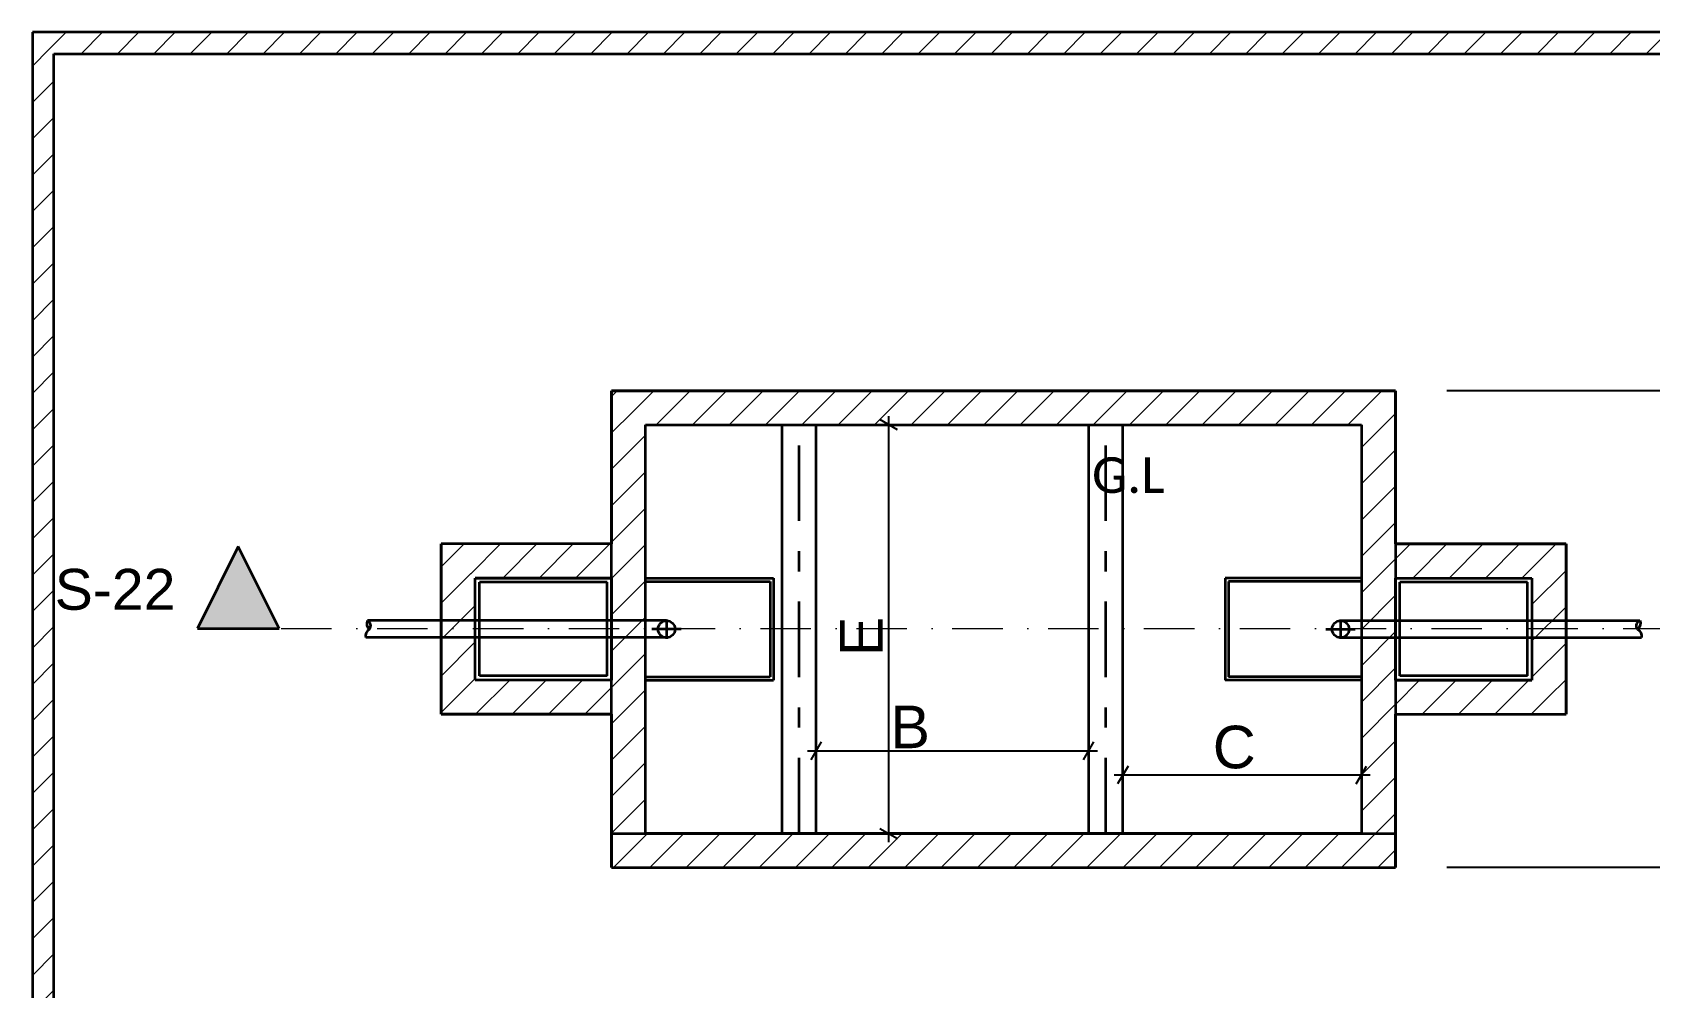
# Model space of a CAD drawing. Header units: millimetres. Extents: x 102766 to 172228, y -127504 to -81044.
# Drawn here: x 102766 to 114076, y -87730 to -81044 of the extents above; entities that cross this region are included whole.
import ezdxf

# ---------------------------------------------------------------- set-up
doc = ezdxf.new("R2010")
doc.units = ezdxf.units.MM
doc.header["$MEASUREMENT"] = 0
doc.linetypes.add('Dot & Dashed', pattern=[670.277762, 352.777767, -176.388884, 0, -141.111112])
doc.linetypes.add('Double Dashed', pattern=[1093.611073, 529.166651, -211.666656, 141.111112, -211.666656])
for name, color, linetype, lineweight in [('2D Drafting - General_Pen_No__20', 1, 'Continuous', 0), ('2D Drafting - General_Pen_No__21', 7, 'Continuous', 35), ('Dimensioning - General_Pen_No__41', 7, 'Continuous', 25), ('Marker - Section_Pen_No__6', 5, 'Continuous', 35), ('Structural - Bearing_Pen_No__27', 7, 'Continuous', 35)]:
    doc.layers.add(name, color=color, linetype=linetype, lineweight=lineweight)
for name, color, linetype, lineweight, true_color in [('Annotation - Text_Pen_No__86', 7, 'Continuous', 20, 0x5555ff), ('Marker - Section_Pen_No__25', 7, 'Continuous', 35, 0x40a5ff), ('Marker - Section_Pen_No__85', 7, 'Continuous', 20, 0x80c2ff), ('Structural - Bearing_Pen_No__107', 7, 'Continuous', 13, 0xaaaaaa)]:
    doc.layers.add(name, color=color, linetype=linetype, lineweight=lineweight, true_color=true_color)
for name, color, linetype in [('Dimensioning - General', 7, 'Continuous'), ('Marker - Section', 7, 'Continuous'), ('Structural - Bearing', 7, 'Continuous')]:
    doc.layers.add(name, color=color, linetype=linetype)
doc.styles.add('GENERATED_STYLE_2', font='arial.ttf')
doc.styles.add('GENERATED_STYLE_6', font='calibri.ttf')
doc.dimstyles.new('GENERATED_STYLE__11', dxfattribs={"dimtxt": 297.981954, "dimasz": 95, "dimexe": 0.18, "dimexo": 357.578381, "dimgap": 0.09, "dimtad": 1, "dimdec": 0, "dimzin": 0, "dimdsep": 46, "dimtxsty": 'GENERATED_STYLE_2', "dimblk": 'ARROWHEAD_2', "dimblk1": 'ARROWHEAD_2', "dimblk2": 'ARROWHEAD_2', "dimcen": 0.09, "dimclrd": 7, "dimclre": 7, "dimclrt": 7, "dimadec": 0, "dimazin": 0, "dimtfac": 1, "dimtdec": 4, "dimtmove": 0, "dimatfit": 3, "dimfxl": 0, "dimtolj": 1, "dimtzin": 0, "dimarcsym": 0})
doc.dimstyles.new('GENERATED_STYLE__12', dxfattribs={"dimtxt": 297.981954, "dimasz": 95, "dimexe": 0.18, "dimexo": 357.578381, "dimgap": 0.09, "dimtad": 1, "dimtih": 1, "dimtoh": 1, "dimdec": 0, "dimzin": 0, "dimdsep": 46, "dimtxsty": 'GENERATED_STYLE_2', "dimblk": 'ARROWHEAD_2', "dimblk1": 'ARROWHEAD_2', "dimblk2": 'ARROWHEAD_2', "dimcen": 0.09, "dimclrd": 7, "dimclre": 7, "dimclrt": 7, "dimadec": 0, "dimazin": 0, "dimtfac": 1, "dimtdec": 4, "dimtmove": 2, "dimatfit": 3, "dimfxl": 0, "dimtolj": 1, "dimtzin": 0, "dimarcsym": 0})
doc.dimstyles.new('GENERATED_STYLE__8', dxfattribs={"dimtxt": 297.981954, "dimasz": 95, "dimexe": 0.18, "dimexo": 357.578381, "dimgap": 0.09, "dimtad": 1, "dimdec": 0, "dimzin": 0, "dimdsep": 46, "dimtxsty": 'GENERATED_STYLE_2', "dimblk": 'ARROWHEAD_2', "dimblk1": 'ARROWHEAD_2', "dimblk2": 'ARROWHEAD_2', "dimcen": 0.09, "dimclrd": 7, "dimclre": 7, "dimclrt": 7, "dimadec": 0, "dimazin": 0, "dimtfac": 1, "dimtdec": 4, "dimtmove": 2, "dimatfit": 3, "dimfxl": 0, "dimtolj": 1, "dimtzin": 0, "dimarcsym": 0})
pattern_1 = [(45, (0, 0), (-127.27922, 127.27922), [])]

# ---------------------------------------------------------------- blocks, each defined once
blk = doc.blocks.new('Wall_30', base_point=(113491, -84624))
at = {"layer": 'Structural - Bearing_Pen_No__107', "linetype": 'Continuous'}
h = blk.add_hatch(dxfattribs=at)
h.set_pattern_fill('Masonry_Block', color=256, style=0, pattern_type=2)
h.set_pattern_definition(pattern_1)
h.paths.add_polyline_path([(113253, -84863), (113253, -85578), (113491, -85816), (113491, -84624)])
at = {"layer": 'Structural - Bearing_Pen_No__27', "linetype": 'Continuous', "flags": 128}
for points in [[(113491, -85816), (113491, -84624)], [(113253, -84863), (113253, -85578)]]:
    blk.add_lwpolyline(points, dxfattribs=at)
blk = doc.blocks.new('Wall_31', base_point=(105625, -85816))
at = {"layer": 'Structural - Bearing_Pen_No__107', "linetype": 'Continuous'}
h = blk.add_hatch(dxfattribs=at)
h.set_pattern_fill('Masonry_Block', color=256, style=0, pattern_type=2)
h.set_pattern_definition(pattern_1)
h.paths.add_polyline_path([(105863, -85578), (105863, -84863), (105625, -84624), (105625, -85816)])
at = {"layer": 'Structural - Bearing_Pen_No__27', "linetype": 'Continuous', "flags": 128}
for points in [[(105625, -84624), (105625, -85816)], [(105863, -85578), (105863, -84863)]]:
    blk.add_lwpolyline(points, dxfattribs=at)
blk = doc.blocks.new('Wall_32', base_point=(105625, -84624))
at = {"layer": 'Structural - Bearing_Pen_No__107', "linetype": 'Continuous'}
h = blk.add_hatch(dxfattribs=at)
h.set_pattern_fill('Masonry_Block', color=256, style=0, pattern_type=2)
h.set_pattern_definition(pattern_1)
h.paths.add_polyline_path([(105863, -84863), (106817, -84863), (106817, -84624), (105625, -84624)])
at = {"layer": 'Structural - Bearing_Pen_No__27', "linetype": 'Continuous', "flags": 128}
for points in [[(106817, -84624), (105625, -84624)], [(105863, -84863), (106817, -84863)]]:
    blk.add_lwpolyline(points, dxfattribs=at)
blk = doc.blocks.new('Wall_33', base_point=(106817, -83552))
at = {"layer": 'Structural - Bearing_Pen_No__107', "linetype": 'Continuous'}
h = blk.add_hatch(dxfattribs=at)
h.set_pattern_fill('Masonry_Block', color=256, style=0, pattern_type=2)
h.set_pattern_definition(pattern_1)
h.paths.add_polyline_path([(107055, -83790), (112061, -83790), (112300, -83552), (106817, -83552)])
at = {"layer": 'Structural - Bearing_Pen_No__27', "linetype": 'Continuous', "flags": 128}
for points in [[(112300, -83552), (106817, -83552)], [(107055, -83790), (112061, -83790)]]:
    blk.add_lwpolyline(points, dxfattribs=at)
blk = doc.blocks.new('Wall_34', base_point=(113491, -85816))
at = {"layer": 'Structural - Bearing_Pen_No__107', "linetype": 'Continuous'}
h = blk.add_hatch(dxfattribs=at)
h.set_pattern_fill('Masonry_Block', color=256, style=0, pattern_type=2)
h.set_pattern_definition(pattern_1)
h.paths.add_polyline_path([(113253, -85578), (112300, -85578), (112300, -85816), (113491, -85816)])
at = {"layer": 'Structural - Bearing_Pen_No__27', "linetype": 'Continuous', "flags": 128}
for points in [[(113253, -85578), (112300, -85578)], [(112300, -85816), (113491, -85816)]]:
    blk.add_lwpolyline(points, dxfattribs=at)
blk = doc.blocks.new('Wall_35', base_point=(112300, -84624))
at = {"layer": 'Structural - Bearing_Pen_No__107', "linetype": 'Continuous'}
h = blk.add_hatch(dxfattribs=at)
h.set_pattern_fill('Masonry_Block', color=256, style=0, pattern_type=2)
h.set_pattern_definition(pattern_1)
h.paths.add_polyline_path([(112300, -84863), (113253, -84863), (113491, -84624), (112300, -84624)])
at = {"layer": 'Structural - Bearing_Pen_No__27', "linetype": 'Continuous', "flags": 128}
for points in [[(113491, -84624), (112300, -84624)], [(112300, -84863), (113253, -84863)]]:
    blk.add_lwpolyline(points, dxfattribs=at)
blk = doc.blocks.new('Wall_36', base_point=(106817, -85816))
at = {"layer": 'Structural - Bearing_Pen_No__107', "linetype": 'Continuous'}
h = blk.add_hatch(dxfattribs=at)
h.set_pattern_fill('Masonry_Block', color=256, style=0, pattern_type=2)
h.set_pattern_definition(pattern_1)
h.paths.add_polyline_path([(106817, -85578), (105863, -85578), (105625, -85816), (106817, -85816)])
at = {"layer": 'Structural - Bearing_Pen_No__27', "linetype": 'Continuous', "flags": 128}
for points in [[(106817, -85578), (105863, -85578)], [(105625, -85816), (106817, -85816)]]:
    blk.add_lwpolyline(points, dxfattribs=at)
blk = doc.blocks.new('Wall_37', base_point=(106817, -86889))
at = {"layer": 'Structural - Bearing_Pen_No__107', "linetype": 'Continuous'}
h = blk.add_hatch(dxfattribs=at)
h.set_pattern_fill('Masonry_Block', color=256, style=0, pattern_type=2)
h.set_pattern_definition(pattern_1)
h.paths.add_polyline_path([(107055, -86889), (107055, -83790), (106817, -83552), (106817, -86889)])
at = {"layer": 'Structural - Bearing_Pen_No__27', "linetype": 'Continuous', "flags": 128}
for points in [[(106817, -83552), (106817, -84624)], [(107055, -86651), (107055, -83790)], [(106817, -84863), (106817, -85578)], [(106817, -85816), (106817, -86889)], [(106817, -86889), (107055, -86889)]]:
    blk.add_lwpolyline(points, dxfattribs=at)
blk = doc.blocks.new('Wall_38', base_point=(112300, -83552))
at = {"layer": 'Structural - Bearing_Pen_No__107', "linetype": 'Continuous'}
h = blk.add_hatch(dxfattribs=at)
h.set_pattern_fill('Masonry_Block', color=256, style=0, pattern_type=2)
h.set_pattern_definition(pattern_1)
h.paths.add_polyline_path([(112061, -83790), (112061, -86889), (112300, -86889), (112300, -83552)])
at = {"layer": 'Structural - Bearing_Pen_No__27', "linetype": 'Continuous', "flags": 128}
for points in [[(112300, -84624), (112300, -83552)], [(112061, -83790), (112061, -86651)], [(112300, -85578), (112300, -84863)], [(112300, -86889), (112300, -85816)], [(112061, -86889), (112300, -86889)]]:
    blk.add_lwpolyline(points, dxfattribs=at)
blk = doc.blocks.new('Wall_39', base_point=(106817, -86651))
at = {"layer": 'Structural - Bearing_Pen_No__107', "linetype": 'Continuous'}
h = blk.add_hatch(dxfattribs=at)
h.set_pattern_fill('Masonry_Block', color=256, style=0, pattern_type=2)
h.set_pattern_definition(pattern_1)
h.paths.add_polyline_path([(107055, -86889), (112061, -86889), (112061, -86651), (107055, -86651)])
at = {"layer": 'Structural - Bearing_Pen_No__27', "linetype": 'Continuous', "flags": 128}
for points in [[(112061, -86651), (107055, -86651)], [(107055, -86889), (112061, -86889)], [(107055, -86889), (107055, -86889)]]:
    blk.add_lwpolyline(points, dxfattribs=at)
blk = doc.blocks.new('Wall_77', base_point=(102766, -81044))
at = {"layer": 'Structural - Bearing_Pen_No__107', "linetype": 'Continuous'}
h = blk.add_hatch(dxfattribs=at)
h.set_pattern_fill('Masonry_Block', color=256, style=0, pattern_type=2)
h.set_pattern_definition(pattern_1)
h.paths.add_polyline_path([(102766, -81044), (102766, -127504), (102916, -127354), (102916, -81194)])
at = {"layer": 'Structural - Bearing_Pen_No__27', "linetype": 'Continuous', "flags": 128}
for points in [[(102766, -81044), (102766, -127504)], [(102916, -127354), (102916, -81194)]]:
    blk.add_lwpolyline(points, dxfattribs=at)
blk = doc.blocks.new('Wall_80', base_point=(172228, -81044))
at = {"layer": 'Structural - Bearing_Pen_No__107', "linetype": 'Continuous'}
h = blk.add_hatch(dxfattribs=at)
h.set_pattern_fill('Masonry_Block', color=256, style=0, pattern_type=2)
h.set_pattern_definition(pattern_1)
h.paths.add_polyline_path([(172228, -81044), (102766, -81044), (102916, -81194), (172078, -81194)])
at = {"layer": 'Structural - Bearing_Pen_No__27', "linetype": 'Continuous', "flags": 128}
for points in [[(172228, -81044), (102766, -81044)], [(102916, -81194), (172078, -81194)]]:
    blk.add_lwpolyline(points, dxfattribs=at)
blk = doc.blocks.new('*D306')
at = {"layer": 'Dimensioning - General_Pen_No__41', "linetype": 'Continuous'}
for p, q in [((108849, -83790), (108605, -83790)), ((108817, -83826), (108692, -83754)), ((108755, -83790), (108755, -83729)), ((108755, -86651), (108755, -83790)), ((108692, -86615), (108817, -86687)), ((108849, -86651), (108605, -86651)), ((108755, -86712), (108755, -86651))]:
    blk.add_line(p, q, dxfattribs=at)
at = {"layer": 'Dimensioning - General_Pen_No__41', "insert": (108713, -85411), "char_height": 298, "attachment_point": 7, "rotation": 90, "style": 'GENERATED_STYLE_2'}
blk.add_mtext('{E}', dxfattribs=at)
blk = doc.blocks.new('ARROWHEAD_2')
at = {"color": 0, "linetype": 'Continuous', "lineweight": 0}
for p, q in [((0, 0), (-1, 0)), ((-0.38, -0.66), (0.38, 0.66))]:
    blk.add_line(p, q, dxfattribs=at)
blk = doc.blocks.new('*D310')
at = {"layer": 'Dimensioning - General_Pen_No__41', "linetype": 'Continuous'}
for p, q in [((116566, -83552), (112657, -83552)), ((116534, -83588), (116409, -83516)), ((116472, -83552), (116472, -83491)), ((116472, -86889), (116472, -83552)), ((116409, -86853), (116534, -86925)), ((116566, -86889), (112657, -86889)), ((116472, -86950), (116472, -86889))]:
    blk.add_line(p, q, dxfattribs=at)
at = {"layer": 'Dimensioning - General_Pen_No__41', "insert": (116412, -85730), "char_height": 298, "attachment_point": 7, "rotation": 90, "style": 'GENERATED_STYLE_2'}
blk.add_mtext('{3,337}', dxfattribs=at)
blk = doc.blocks.new('*D312')
at = {"layer": 'Dimensioning - General_Pen_No__41', "linetype": 'Continuous'}
for p, q in [((108186, -86072), (108247, -86072)), ((108283, -86010), (108211, -86135)), ((108247, -86293), (108247, -85979)), ((108247, -86072), (110154, -86072)), ((110118, -86135), (110190, -86010)), ((110154, -86293), (110154, -85979)), ((110154, -86072), (110215, -86072))]:
    blk.add_line(p, q, dxfattribs=at)
at = {"layer": 'Dimensioning - General_Pen_No__41', "insert": (108766, -86054), "char_height": 298, "attachment_point": 7, "style": 'GENERATED_STYLE_2'}
blk.add_mtext('{B}', dxfattribs=at)
blk = doc.blocks.new('*D313')
at = {"layer": 'Dimensioning - General_Pen_No__41', "linetype": 'Continuous'}
for p, q in [((110429, -86179), (110356, -86304)), ((110392, -86335), (110392, -86147)), ((112025, -86304), (112097, -86179)), ((112061, -86335), (112061, -86147)), ((110331, -86241), (110392, -86241)), ((110392, -86241), (112061, -86241)), ((112061, -86241), (112122, -86241))]:
    blk.add_line(p, q, dxfattribs=at)
at = {"layer": 'Dimensioning - General_Pen_No__41', "insert": (111021, -86199), "char_height": 298, "attachment_point": 7, "style": 'GENERATED_STYLE_2'}
blk.add_mtext('{C}', dxfattribs=at)
blk = doc.blocks.new('Cutting Plane_3', base_point=(104206, -85215))
at = {"layer": 'Marker - Section_Pen_No__25', "linetype": 'Continuous'}
blk.add_hatch(color=256, dxfattribs=at).paths.add_polyline_path([(103920, -85215), (104492, -85215), (104206, -84643)])
for p, q in [((104206, -84643), (103920, -85215)), ((104492, -85215), (104206, -84643)), ((103920, -85215), (104492, -85215))]:
    blk.add_line(p, q, dxfattribs=at)
at = {"layer": 'Marker - Section_Pen_No__85', "linetype": 'Dot & Dashed'}
blk.add_line((104506, -85215), (114442, -85215), dxfattribs=at)
at = {"layer": 'Marker - Section_Pen_No__6', "insert": (102922, -85089), "char_height": 286.1, "attachment_point": 7, "style": 'GENERATED_STYLE_2'}
blk.add_mtext('{S-22}', dxfattribs=at)

msp = doc.modelspace()

# ---------------------------------------------------------------- linework, layer by layer
at = {"layer": '2D Drafting - General_Pen_No__20', "linetype": 'Continuous'}
for p, q in [((102765.9, -81043.6), (172228.2, -81043.6)), ((102765.9, -127503.7), (102765.9, -81043.6))]:
    msp.add_line(p, q, dxfattribs=at)
at = {"layer": '2D Drafting - General_Pen_No__21', "linetype": 'Continuous'}
for p, q in [((106816.7, -83551.8), (112299.5, -83551.8)), ((106816.7, -86889.1), (106816.7, -83551.8)), ((112299.5, -83551.8), (112299.5, -86889.1)), ((107055, -83790.2), (112061.1, -83790.2)), ((107055, -86650.8), (107055, -83790.2)), ((108008.6, -86650.8), (108008.6, -83790.2)), ((108247, -86650.8), (108247, -83790.2)), ((110154.1, -86650.8), (110154.1, -83790.2)), ((110392.4, -86650.8), (110392.4, -83790.2)), ((112061.1, -83790.2), (112061.1, -86650.8)), ((105624.7, -85816.4), (105624.7, -84624.5)), ((106816.7, -84624.5), (105624.7, -84624.5)), ((112299.5, -84624.5), (113491.5, -84624.5)), ((113491.5, -84624.5), (113491.5, -85816.4)), ((105863.1, -85578), (105863.1, -84862.9)), ((106816.7, -84862.9), (105863.1, -84862.9)), ((106786.9, -84892.7), (105892.9, -84892.7)), ((105892.9, -85548.2), (105892.9, -84892.7)), ((106786.9, -85548.2), (106786.9, -84892.7)), ((107055, -84862.9), (107949, -84862.9)), ((107055.1, -84886.7), (107925.2, -84886.7)), ((107925.2, -84886.7), (107925.2, -85554.2)), ((107949, -84862.9), (107949, -85578)), ((112061.1, -84862.9), (111107.6, -84862.9)), ((111107.6, -84862.9), (111107.6, -85578)), ((111131.4, -84886.7), (111131.4, -85554.2)), ((112061.1, -84886.7), (111131.4, -84886.7)), ((112299.5, -84862.9), (113253.1, -84862.9)), ((113223.3, -84892.7), (112329.3, -84892.7)), ((112329.3, -85548.2), (112329.3, -84892.7)), ((113223.3, -85548.2), (113223.3, -84892.7)), ((113253.1, -84862.9), (113253.1, -85578)), ((107201.1, -85161.2), (105109.5, -85161.2)), ((107201.1, -85152.2), (107201.1, -85289.3)), ((111915.1, -85152.2), (111915.1, -85289.3)), ((111915.1, -85161.2), (114006.7, -85161.2)), ((107207.2, -85280), (105097.4, -85280)), ((107303.9, -85220.9), (107098.3, -85220.7)), ((111812.3, -85220.9), (112017.9, -85220.7)), ((111909, -85280), (114018.8, -85280)), ((106816.7, -85578), (105863.1, -85578)), ((106786.9, -85548.2), (105892.9, -85548.2)), ((107055, -85554.2), (107925.2, -85554.2)), ((107055, -85578), (107949, -85578)), ((112061.1, -85578), (111107.6, -85578)), ((112061.1, -85554.2), (111131.4, -85554.2)), ((112299.5, -85578), (113253.1, -85578)), ((113223.3, -85548.2), (112329.3, -85548.2)), ((106816.7, -85816.4), (105624.7, -85816.4)), ((112299.5, -85816.4), (113491.5, -85816.4)), ((106816.7, -86650.8), (112299.5, -86650.8)), ((107055, -86889.2), (112061.1, -86889.2))]:
    msp.add_line(p, q, dxfattribs=at)
at = {"layer": '2D Drafting - General_Pen_No__21', "linetype": 'Double Dashed'}
for p, q in [((108127.8, -86650.8), (108127.8, -83790.2)), ((110273.3, -86650.8), (110273.3, -83790.2))]:
    msp.add_line(p, q, dxfattribs=at)
at = {"layer": '2D Drafting - General_Pen_No__21', "linetype": 'Continuous', "flags": 128}
for points in [[(105109.5, -85161.2, 0.3932697), (105124.1, -85220.6)], [(105124.1, -85220.6, 0.4835877), (105109.5, -85161.2)], [(113992.1, -85220.6, -0.4835877), (114006.7, -85161.2)], [(114006.7, -85161.2, -0.3932697), (113992.1, -85220.6)], [(105124.1, -85220.6, 0.3227286), (105097.4, -85280)], [(113992.1, -85220.6, -0.3227286), (114018.8, -85280)]]:
    msp.add_lwpolyline(points, format="xyb", dxfattribs=at)
at = {"layer": '2D Drafting - General_Pen_No__21', "linetype": 'Continuous'}
for centre in [(107201.1, -85220.8), (111915.1, -85220.8)]:
    msp.add_circle(centre, 59.6, dxfattribs=at)

# ---------------------------------------------------------------- block references
at = {"layer": 'Marker - Section', "color": 151, "lineweight": 20, "true_color": 0x80c2ff}
msp.add_blockref('Cutting Plane_3', (104206.4, -85215.1), dxfattribs=at)
at = {"layer": 'Structural - Bearing'}
for name, p in [('Wall_77', (102765.9, -81043.6)), ('Wall_80', (172228.2, -81043.6)), ('Wall_33', (106816.7, -83551.8)), ('Wall_37', (106816.7, -86889.1)), ('Wall_38', (112299.5, -83551.8)), ('Wall_31', (105624.7, -85816.4)), ('Wall_32', (105624.7, -84624.5)), ('Wall_35', (112299.5, -84624.5)), ('Wall_30', (113491.5, -84624.5)), ('Wall_36', (106816.7, -85816.4)), ('Wall_34', (113491.5, -85816.4)), ('Wall_39', (106816.7, -86650.8))]:
    msp.add_blockref(name, p, dxfattribs=at)

# ---------------------------------------------------------------- texts
at = {"layer": 'Annotation - Text_Pen_No__86', "linetype": 'Continuous', "insert": (110430.6, -84017.8), "char_height": 249.96, "attachment_point": 2, "style": 'GENERATED_STYLE_6'}
msp.add_mtext('{G.L}', dxfattribs=at)

# ---------------------------------------------------------------- dimensions: what is measured, and where the dimension line sits
at = {"layer": 'Dimensioning - General', "linetype": 'Continuous'}
dim = msp.add_linear_dim(base=(116471.8, -86889.1), p1=(112299.5, -86889.1), p2=(112299.5, -83551.8), angle=90, dimstyle='GENERATED_STYLE__11', dxfattribs=at)
dim.commit()
dim.dimension.update_dxf_attribs({"geometry": '*D310', "text_midpoint": (116263.2, -85220.4)})
dim = msp.add_linear_dim(base=(108754.8, -86650.8), p1=(108247, -86650.8), p2=(108247, -83790.2), angle=90, text='E', dimstyle='GENERATED_STYLE__8', dxfattribs=at)
dim.commit()
dim.dimension.update_dxf_attribs({"geometry": '*D306', "text_midpoint": (108564.1, -85275)})
for base, p1, p2, text, picture, middle in [((108247, -86072.3), (108247, -86650.8), (110154.1, -86650.8), 'B', '*D312', (108901.9, -85905.4)), ((110392.4, -86241), (110392.4, -86650.8), (112061.1, -86650.8), 'C', '*D313', (111167.9, -86050.3))]:
    dim = msp.add_linear_dim(base=base, p1=p1, p2=p2, text=text, dimstyle='GENERATED_STYLE__12', dxfattribs=at)
    dim.commit()
    dim.dimension.update_dxf_attribs({"geometry": picture, "text_midpoint": middle})

doc.saveas('drawing.dxf')
